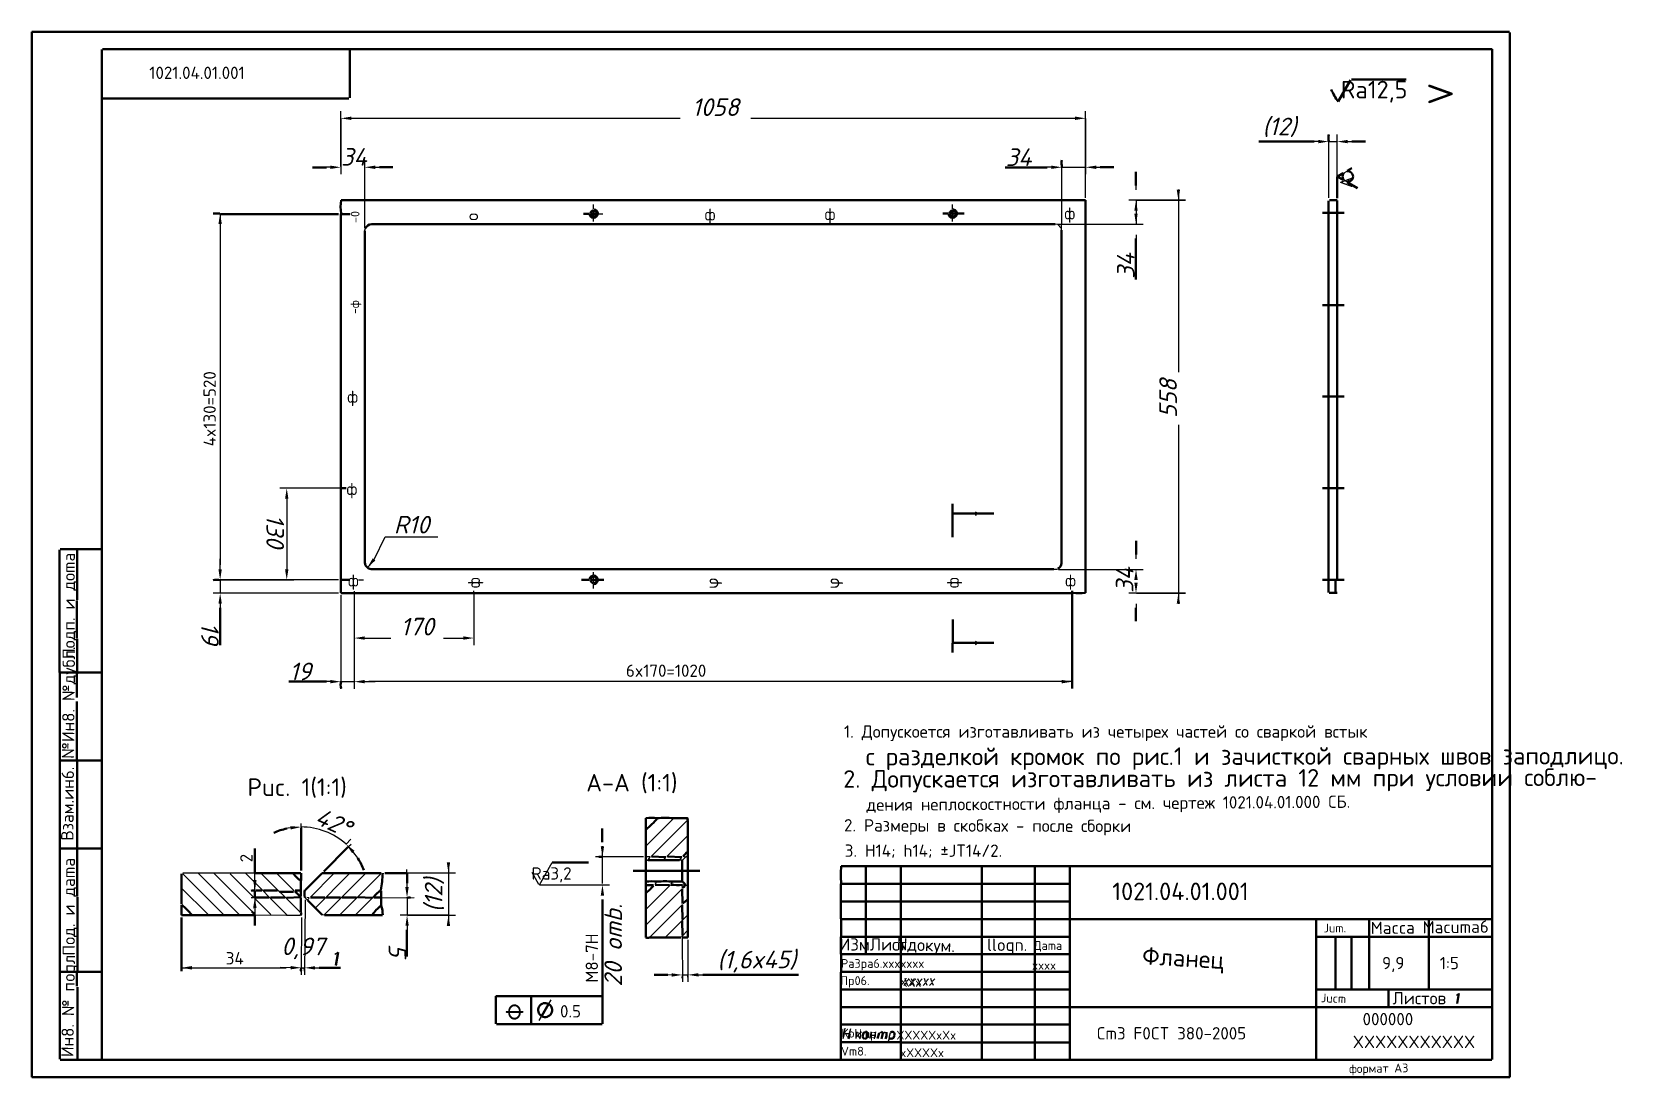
# Model space of a CAD drawing. Header units: millimetres. Extents: x 0 to 452, y 0 to 297.
import ezdxf

# ---------------------------------------------------------------- set-up
doc = ezdxf.new("R2010")
doc.units = ezdxf.units.MM
for name, color, linetype, lineweight in [('DIMS', 4, 'Continuous', 25), ('MAIN', 7, 'Continuous', 50), ('TEXT', 7, 'Continuous', 25), ('THIN', 3, 'Continuous', 25)]:
    doc.layers.add(name, color=color, linetype=linetype, lineweight=lineweight)
doc.styles.add('ESKD', font='isocpeur.ttf', dxfattribs={"oblique": 15})
doc.dimstyles.new('ESKD', dxfattribs={"dimtxt": 5, "dimasz": 3, "dimexe": 2, "dimexo": 0, "dimgap": 1, "dimtad": 1, "dimtxsty": 'ESKD', "dimcen": 2.5, "dimclrd": 256, "dimclre": 256, "dimclrt": 256, "dimadec": 0, "dimazin": 3, "dimtfac": 1, "dimtmove": 0, "dimatfit": 3, "dimlwd": 25, "dimlwe": 25})

# ---------------------------------------------------------------- blocks, each defined once
blk = doc.blocks.new('_CLOSEDFILLED')
at = {"color": 0, "linetype": 'BYBLOCK'}
blk.add_solid([(-1, 0.16), (0, 0), (-1, -0.16)], dxfattribs=at)
blk = doc.blocks.new('*D18')
at = {"lineweight": 25}
for p, q in [((97.29, 147.11), (100.46, 153.49)), ((100.46, 153.49), (115.46, 153.49))]:
    blk.add_line(p, q, dxfattribs=at)
at = {"layer": 'Defpoints'}
for p in [(95.38, 144.8), (96.68, 146.37)]:
    blk.add_point(p, dxfattribs=at)
at = {"layer": 'DIMS', "xscale": 3, "yscale": 3, "rotation": -129.58991757366135}
blk.add_blockref('_CLOSEDFILLED', (95.38, 144.8), dxfattribs=at)
at = {"layer": 'DIMS', "insert": (107.96, 156.99), "char_height": 5, "attachment_point": 5, "style": 'ESKD'}
blk.add_mtext('R10', dxfattribs=at)
blk = doc.blocks.new('*D19')
at = {"lineweight": 25}
for p, q in [((76.56, 71.11), (76.56, 69.11)), ((89.34, 66.2), (90.68, 67.68))]:
    blk.add_line(p, q, dxfattribs=at)
at = {"layer": 'Defpoints'}
for p in [(76.56, 71.11), (83.41, 69.85), (89.34, 66.2), (76.61, 52.14)]:
    blk.add_point(p, dxfattribs=at)
at = {"layer": 'DIMS', "lineweight": 25}
for start, end in [(99.2076, 108.2714), (47.8196, 90.1439), (29.6922, 38.7559)]:
    blk.add_arc((76.61, 52.14), 18.96, start, end, dxfattribs=at)
at = {"layer": 'DIMS', "xscale": 3, "yscale": 3}
for p, rotation in [((76.56, 71.11), 4.675790298591199), ((89.34, 66.2), 493.2877634675092)]:
    blk.add_blockref('_CLOSEDFILLED', p, dxfattribs=dict(at, rotation=rotation))
at = {"layer": 'DIMS', "insert": (85.71, 72.43), "char_height": 5, "attachment_point": 5, "rotation": 335.8409, "style": 'ESKD'}
blk.add_mtext('42°', dxfattribs=at)

msp = doc.modelspace()

# ---------------------------------------------------------------- hatches: boundary and pattern name
at = {"layer": 'THIN'}
h = msp.add_hatch(dxfattribs=at)
h.set_pattern_fill('ANSI31', scale=0.995276)
h.set_pattern_definition([(45, (-1.4323, 1.4323), (-2.234457, 2.234457), [])])
h.paths.add_polyline_path([(178.0296, 73.5368), (174.624, 70.1303), (174.624, 66.1277), (174.8794, 65.9148), (174.624, 65.6168), (174.624, 62.6787), (184.8409, 62.6787), (186.3734, 64.2542), (186.3734, 68.2994), (186.2031, 68.5974), (186.3734, 68.7677), (186.3734, 72.6852), (186.5437, 72.8555), (186.3734, 73.4942), (182.5421, 73.5368), (182.3292, 73.3665), (182.1164, 73.5368)])
h = msp.add_hatch(dxfattribs=at)
h.set_pattern_fill('ANSI31', scale=0.995276, angle=90)
h.set_pattern_definition([(135, (-0.991, -0.991), (-2.23446, -2.23446), [])])
h.paths.add_polyline_path([(76.4565, 55.5252), (74.0726, 57.9097), (65.5585, 57.9097), (65.2605, 57.7819), (63.4725, 57.9097), (63.43, 57.1858), (63.3448, 57.9097), (61.2589, 57.9097), (61.046, 58.1226), (60.6629, 58.1226), (60.5777, 57.9097), (56.491, 57.9097), (56.2781, 57.7394), (56.1078, 57.9097), (51.8508, 57.9097), (51.7657, 57.7819), (51.6379, 57.9097), (47.5086, 57.9097), (47.2958, 57.7394), (47.1255, 57.9097), (42.8684, 57.9097), (42.6556, 57.7394), (42.6556, 53.7368), (42.4427, 53.6516), (42.4427, 53.2684), (42.6556, 53.0555), (42.6556, 49.2232), (45.7207, 46.1574), (49.85, 46.1574), (50.0628, 46.3277), (50.2331, 46.1574), (54.4902, 46.1574), (54.5753, 46.2852), (54.703, 46.1574), (58.8324, 46.1574), (59.0452, 46.3277), (59.2155, 46.1574), (63.2171, 46.1574), (62.7488, 46.8813), (63.1745, 46.6684), (63.43, 46.8813), (63.4725, 46.3703), (63.6854, 46.1574), (67.8147, 46.1574), (68.0276, 46.3277), (68.1979, 46.1574), (76.4565, 46.1574), (76.4565, 46.5406), (76.2011, 46.7961), (76.4565, 47.009), (76.4565, 50.969), (72.54, 51.0542), (76.2437, 51.0968), (74.5834, 52.9277), (74.7537, 53.0981), (76.4565, 53.0981)])
h.paths.add_polyline_path([(62.4508, 53.0555), (65.2179, 53.0129), (63.4725, 52.9703), (63.4725, 51.0968), (67.2613, 51.0116), (63.5577, 50.969), (63.5151, 50.7561), (63.4725, 50.969), (63.3023, 50.969), (63.2597, 50.7561), (63.0894, 50.9265), (63.3448, 51.1394), (63.3448, 52.9703)])
h = msp.add_hatch(dxfattribs=at)
h.set_pattern_fill('ANSI31', scale=0.995276)
h.set_pattern_definition([(45, (-1.6405, 1.6405), (-2.23446, 2.23446), [])])
h.paths.add_polyline_path([(77.6911, 53.0129), (77.6911, 51.0542), (78.2019, 50.5432), (78.6276, 50.7987), (78.6276, 50.969), (78.287, 51.0968), (78.9256, 51.0968), (79.0959, 51.2671), (79.3513, 51.0968), (83.0124, 51.0542), (79.0959, 50.969), (78.5425, 50.4155), (78.5425, 50.2026), (80.373, 48.3716), (80.373, 47.9884), (80.7987, 47.9458), (82.5867, 46.1574), (83.1401, 46.3277), (83.4381, 46.1574), (87.4397, 46.1574), (87.5674, 46.2852), (91.9522, 46.1574), (92.1224, 46.3277), (92.3779, 46.1574), (96.4221, 46.1574), (99.3168, 49.0529), (99.1891, 50.969), (97.0606, 50.969), (96.9755, 51.1819), (99.3168, 53.5239), (99.7426, 57.9097), (95.0172, 57.9097), (94.8469, 57.7394), (94.6341, 57.9097), (90.5048, 57.9097), (90.3771, 57.7819), (90.2919, 57.9097), (86.0349, 57.9097), (85.8646, 57.7394), (85.6517, 57.9097), (82.5867, 57.9097)])
h = msp.add_hatch(dxfattribs=at)
h.set_pattern_fill('ANSI31', scale=0.995276)
h.set_pattern_definition([(45, (-1.3735, 1.3735), (-2.234457, 2.234457), [])])
h.paths.add_polyline_path([(177.987, 55.5252), (177.3059, 54.6735), (180.9244, 54.631), (177.0505, 54.5884), (174.624, 52.1613), (174.624, 48.0735), (174.7942, 47.8606), (174.624, 47.6477), (174.624, 43.56), (174.7942, 43.3471), (174.624, 43.1768), (174.624, 39.7277), (175.3477, 39.7277), (175.5179, 39.8981), (175.7734, 39.7277), (179.8176, 39.7277), (179.9878, 39.8981), (180.2858, 39.7277), (184.33, 39.7277), (184.7983, 40.1961), (184.9686, 39.7277), (186.3308, 39.7277), (186.3734, 41.1755), (186.5437, 41.3458), (186.5437, 41.729), (186.3734, 41.8142), (186.3734, 45.689), (186.5437, 45.8594), (186.5437, 46.2426), (186.3734, 46.3277), (186.3734, 50.2877), (185.0111, 49.0955), (184.7557, 49.1806), (184.8409, 53.0555), (184.926, 49.5213), (185.0963, 49.5213), (186.3734, 50.7987), (186.3308, 54.0774), (185.82, 54.3755), (184.9686, 53.5665), (184.7557, 53.6516), (184.7983, 54.5884), (181.4778, 54.5458), (181.3927, 54.7587), (181.9886, 55.5252)])

# ---------------------------------------------------------------- linework, layer by layer
at = {"layer": 'DIMS'}
for p, q in [((144.2852, 54.708), (147.9183, 61.0006)), ((144.1559, 54.7232), (142.1729, 58.158))]:
    msp.add_line(p, q, dxfattribs=at)
at = {"layer": 'MAIN'}
for p, q in [((419.9149, 296.9872), (0.0426, 296.9872)), ((0.0468, 0.0255), (0.0468, 297)), ((419.9872, 0.0511), (419.9872, 296.8297)), ((19.9272, 4.9819), (19.9272, 291.9755)), ((20.0932, 292.0606), (90.3345, 292.0606)), ((90.3771, 278.2645), (90.3771, 292.0181)), ((414.9682, 292.0479), (90.4196, 292.0479)), ((414.9957, 5.0671), (414.9957, 292.0351)), ((371.2773, 277.1796), (374.7868, 283.2583)), ((375.003, 283.4125), (390.5838, 283.4125)), ((20.3487, 278.0516), (90.1642, 278.0516)), ((348.6519, 265.8523), (364.4456, 265.8523)), ((378.9626, 265.831), (375.0877, 265.831)), ((83.7362, 258.4858), (79.8195, 258.4858)), ((98.8059, 258.5284), (102.6375, 258.5284)), ((288.5851, 258.4858), (276.5801, 258.4858)), ((303.6549, 258.5284), (307.4864, 258.5284)), ((373.8006, 257.5027), (375.1412, 258.2767)), ((313.7867, 253.3548), (313.7867, 257.1871)), ((370.9588, 249.7781), (370.9588, 255.7819)), ((371.0487, 255.9015), (372.6996, 256.8546)), ((372.6907, 254.906), (371.0576, 255.8489)), ((376.7168, 252.607), (373.7576, 254.3155)), ((87.9505, 249.1692), (94.5916, 249.1692)), ((94.6767, 249.1677), (292.6292, 249.1677)), ((299.4236, 249.1564), (292.7143, 249.1564)), ((299.4533, 242.4115), (299.4533, 249.131)), ((368.5323, 137.7058), (368.5323, 248.969)), ((370.9256, 249.1394), (368.7444, 249.1394)), ((370.9418, 245.3922), (370.9418, 249.0969)), ((51.5526, 245.371), (53.4687, 245.371)), ((53.639, 245.1811), (87.2271, 245.1811)), ((87.8228, 141.3677), (87.8228, 245.3071)), ((87.8656, 245.2048), (90.4198, 245.2048)), ((156.787, 245.2916), (158.4473, 245.2916)), ((158.8304, 245.2942), (160.4906, 245.2942)), ((159.6392, 244.5406), (159.6392, 246.2013)), ((258.9134, 245.421), (260.4459, 245.421)), ((260.829, 245.4235), (262.5318, 245.4235)), ((261.6805, 244.5406), (261.6805, 246.2013)), ((262.9148, 245.371), (264.9587, 245.371)), ((366.7867, 245.5607), (372.9168, 245.5607)), ((370.9588, 141.3677), (370.9588, 245.3071)), ((94.6341, 146.2219), (94.6341, 240.4529)), ((96.5498, 242.369), (290.8413, 242.369)), ((292.6718, 146.009), (292.6718, 240.6658)), ((299.4831, 144.3484), (299.4831, 242.3265)), ((313.7655, 226.6567), (313.7655, 238.2387)), ((366.7869, 219.3755), (372.9597, 219.3755)), ((366.7869, 193.3587), (372.9597, 193.3587)), ((89.3982, 167.3206), (87.8651, 167.3206)), ((366.7869, 167.3419), (372.9597, 167.3419)), ((261.6805, 153.4606), (261.6805, 162.871)), ((261.7231, 160.1458), (268.0235, 160.1458)), ((268.1511, 160.1671), (273.43, 160.1671)), ((7.9394, 114.9677), (7.9394, 149.7987)), ((12.9415, 149.9903), (8.1309, 149.9903)), ((12.9201, 135.6619), (12.9201, 149.9691)), ((12.9413, 149.9903), (19.8805, 149.9903)), ((313.808, 148.5212), (313.808, 152.3537)), ((87.8484, 137.5864), (87.8484, 141.2828)), ((87.8654, 141.3219), (90.4196, 141.3219)), ((96.8478, 144.3058), (290.4581, 144.3058)), ((156.191, 141.3219), (158.4472, 141.3219)), ((158.8303, 141.3219), (160.4906, 141.3219)), ((160.9163, 141.3219), (162.6191, 141.3219)), ((299.4703, 137.6206), (299.4703, 144.2633)), ((366.7869, 141.3219), (372.9597, 141.3219)), ((370.4778, 137.6206), (370.4778, 141.2826)), ((91.6118, 137.561), (87.8737, 137.561)), ((91.6967, 137.5248), (295.6517, 137.5248)), ((295.6943, 110.4542), (295.6943, 138.1742)), ((368.7018, 137.5781), (370.9341, 137.5781)), ((12.8196, 124.7611), (12.8196, 135.4489)), ((53.5323, 122.76), (53.5323, 133.4052)), ((313.7655, 129.5728), (313.7655, 133.4053)), ((261.7018, 123.3986), (261.7018, 130.0839)), ((12.9201, 115.0103), (12.9201, 124.5484)), ((261.6592, 120.6734), (261.6592, 123.3137)), ((261.723, 123.3774), (268.0236, 123.3774)), ((268.1511, 123.3774), (273.43, 123.3774)), ((7.9607, 114.9677), (19.8804, 114.9677)), ((7.9607, 5.1097), (7.9607, 114.9677)), ((12.8582, 107.8566), (12.8582, 114.925)), ((73.0508, 112.4342), (83.7361, 112.4342)), ((12.8355, 90.0152), (12.8355, 106.7495)), ((7.9607, 89.9729), (19.8804, 89.9729)), ((12.9281, 65.0206), (12.9281, 89.9303)), ((174.5431, 70.3858), (174.5431, 73.6134)), ((182.2436, 73.6219), (186.2887, 73.6219)), ((186.4281, 63.0194), (186.4281, 72.9832)), ((76.5629, 58.7187), (76.5629, 70.8542)), ((162.1295, 66.8089), (162.1295, 70.684)), ((174.5145, 65.9148), (174.5145, 70.3432)), ((8.0032, 64.9781), (19.8804, 64.9781)), ((12.9749, 51.3095), (12.9749, 64.9353)), ((63.3874, 58.08), (63.3874, 64.9781)), ((83.0226, 58.4956), (89.856, 65.329)), ((174.5175, 62.6786), (174.5175, 65.8724)), ((147.9323, 61.0053), (158.2344, 61.0053)), ((174.5145, 54.6735), (174.5145, 62.5935)), ((175.1774, 61.6994), (184.1172, 61.6994)), ((180.2433, 62.551), (176.1565, 62.7213)), ((184.7132, 62.551), (180.669, 62.7213)), ((184.8834, 55.6955), (184.8834, 61.6142)), ((186.4373, 58.676), (186.4373, 63.0195)), ((230.0507, 59.9408), (236.9471, 59.9408)), ((236.9897, 35.0013), (236.9897, 59.911)), ((237.0322, 59.9535), (414.9767, 59.9535)), ((246.9937, 4.9819), (246.9937, 59.911)), ((269.9818, 4.9819), (269.9818, 59.911)), ((285.0091, 4.9819), (285.0091, 59.911)), ((295.0132, 4.9819), (295.0132, 59.911)), ((42.5492, 53.4812), (42.5492, 57.782)), ((65.3459, 58.0161), (63.4297, 58.0161)), ((65.3882, 57.9991), (74.328, 57.9991)), ((76.5161, 57.9906), (74.3706, 57.9906)), ((76.5204, 53.0979), (76.5204, 55.7808)), ((76.5484, 55.8654), (76.5484, 57.986)), ((77.695, 53.1367), (82.5401, 57.9818)), ((82.5443, 57.9432), (85.7797, 57.9432)), ((85.822, 57.9991), (99.2743, 57.9991)), ((100.3811, 57.9991), (106.5964, 57.9991)), ((106.6815, 55.1839), (106.6815, 57.9955)), ((170.9203, 58.6335), (189.9068, 58.6335)), ((174.5175, 52.4166), (174.5175, 54.5886)), ((176.7107, 54.5884), (174.538, 54.5884)), ((181.2224, 54.5458), (177.1356, 54.7161)), ((182.2008, 55.6103), (184.8416, 55.6103)), ((186.4281, 54.2903), (186.4281, 58.591)), ((229.9709, 45.0077), (229.9709, 54.929)), ((230.0081, 54.9716), (294.9706, 54.9716)), ((12.9935, 40.4092), (12.9935, 51.1395)), ((42.5492, 49.2231), (42.5492, 53.3962)), ((63.3874, 51.1819), (63.3874, 52.8852)), ((63.515, 51.089), (67.4317, 51.089)), ((63.6851, 53.0768), (65.431, 53.0768)), ((65.8555, 53.0342), (69.9017, 53.0342)), ((67.8563, 51.0464), (71.9025, 51.0464)), ((70.3778, 52.721), (74.424, 52.721)), ((72.3698, 50.969), (76.4565, 51.1394)), ((74.8377, 53.0129), (76.5002, 53.0129)), ((76.4843, 46.8815), (76.4843, 51.0255)), ((76.5204, 51.352), (76.5204, 53.0132)), ((80.5434, 48.1588), (78.3721, 50.3302)), ((83.3114, 51.0464), (79.2226, 51.0464)), ((87.7813, 51.0464), (83.6925, 51.0464)), ((92.2937, 51.0464), (88.205, 51.0464)), ((96.8052, 50.969), (92.6759, 51.1394)), ((99.2319, 51.089), (97.1881, 51.089)), ((99.2956, 51.11), (99.2956, 52.9706)), ((99.2956, 48.8398), (99.2956, 51.0253)), ((162.156, 15.1587), (162.156, 50.5007)), ((174.5145, 43.4323), (174.5145, 52.3742)), ((184.9686, 49.351), (184.7983, 53.3961)), ((185.0111, 49.351), (186.3734, 50.5006)), ((186.4281, 41.5587), (186.4281, 50.5006)), ((186.4373, 50.5431), (186.4373, 54.2053)), ((230.0081, 49.9471), (294.9706, 49.9471)), ((42.5492, 30.1471), (42.5492, 45.4335)), ((42.5747, 46.0843), (42.5747, 48.8826)), ((45.4227, 46.0716), (42.5789, 46.0716)), ((45.5078, 46.0588), (58.9175, 46.0588)), ((63.3449, 46.0375), (59.0025, 46.0375)), ((63.4087, 43.0915), (63.4087, 45.9873)), ((82.521, 46.129), (80.5664, 48.097)), ((83.2252, 46.0588), (99.7, 46.0588)), ((184.9686, 44.8374), (184.7983, 48.9252)), ((106.639, 34.3198), (106.639, 41.8996)), ((174.5218, 39.7277), (174.5218, 43.3898)), ((184.9686, 40.3239), (184.7983, 44.4116)), ((186.4245, 39.6936), (186.4245, 41.5162)), ((229.9868, 39.9406), (229.9868, 44.9227)), ((230.0081, 44.953), (294.9706, 44.953)), ((364.999, 44.9439), (295.0557, 44.9439)), ((365.0203, 39.9406), (365.0203, 44.8801)), ((365.0416, 44.953), (397.012, 44.953)), ((380.0264, 24.9948), (380.0264, 44.9226)), ((397.012, 24.9948), (397.012, 44.88)), ((397.0545, 44.9439), (414.9767, 44.9439)), ((12.9965, 29.9769), (12.9965, 40.2389)), ((175.6031, 39.6852), (180.073, 39.6852)), ((184.4153, 39.6639), (180.1154, 39.6639)), ((184.9256, 39.6681), (186.4334, 39.6681)), ((229.9709, 34.9587), (229.9709, 39.9406)), ((230.0081, 39.9406), (294.9706, 39.9406)), ((365.0203, 24.9523), (365.0203, 39.9406)), ((365.0416, 39.9406), (414.9767, 39.9406)), ((370.4778, 24.9948), (370.4778, 39.8981)), ((375.0456, 24.9948), (375.0456, 39.8981)), ((86.4606, 31.7652), (87.0991, 35.5123)), ((229.9868, 29.9767), (229.9868, 34.9162)), ((230.0507, 34.9587), (294.9706, 34.9587)), ((7.9607, 29.9342), (19.8804, 29.9342)), ((12.8804, 25.8465), (12.8804, 29.8918)), ((81.7352, 31.118), (87.7376, 31.118)), ((180.7968, 29.0613), (176.8801, 29.0613)), ((190.673, 29.1039), (217.9181, 29.1039)), ((229.9709, 4.9819), (229.9709, 29.8916)), ((230.0081, 29.9342), (294.9706, 29.9342)), ((13.0563, 4.9822), (13.0563, 25.6339)), ((131.9088, 15.2012), (131.9088, 23.0107)), ((131.9343, 23.0234), (141.8447, 23.0234)), ((141.8873, 15.0735), (141.8873, 22.9935)), ((141.9299, 23.0361), (162.1083, 23.0361)), ((230.0081, 24.9523), (294.9706, 24.9523)), ((365.0203, 19.9702), (365.0203, 24.9098)), ((365.0841, 24.9523), (379.9838, 24.9523)), ((385.518, 24.931), (380.0688, 24.931)), ((385.5179, 19.9703), (385.5179, 24.8671)), ((385.5605, 24.931), (396.9694, 24.931)), ((397.0545, 24.9523), (414.9767, 24.9523)), ((405.0578, 20.9923), (405.4835, 23.76)), ((144.9356, 17.425), (146.8422, 20.7272)), ((230.0081, 19.9277), (414.9767, 19.9277)), ((365.0203, 4.9819), (365.0203, 19.8852)), ((132.0535, 15.0523), (141.8873, 15.0523)), ((162.0657, 15.0565), (141.8873, 15.0565)), ((230.0081, 14.9458), (294.9706, 14.9458)), ((230.0081, 9.9426), (243.4604, 9.9426)), ((232.1112, 10.9581), (232.5026, 12.4187)), ((240.3848, 10.9981), (240.7889, 12.5065)), ((241.4767, 10.9581), (241.8681, 12.4187)), ((246.9513, 9.9426), (243.4602, 9.9426)), ((247.0363, 9.9213), (294.9706, 9.9213)), ((8.0884, 4.9426), (414.9341, 4.9426)), ((0.0511, 0.0383), (419.9745, 0.0383))]:
    msp.add_line(p, q, dxfattribs=at)
for centre, radius, start, end in [((391.1911, 291.0251), 24.2933, 205.36369, 214.75927), ((373.2381, 266.905), 4.7351, 168.852374, 193.202569), ((297.3433, 259.5912), 4.7034, 168.390155, 193.419382), ((374.1019, 255.8996), 1.6232, 146.285792, 214.366886), ((373.965, 255.9054), 1.5025, 262.676058, 95.717493), ((101.801, 247.2162), 14.0187, 172.025963, 187.434416), ((159.6709, 245.3649), 1.1985, 182.799818, 268.493877), ((159.6549, 245.3858), 0.8689, 93.888122, 179.573803), ((159.6086, 245.3123), 0.8215, 180.36547, 269.157321), ((159.68, 245.3974), 0.8754, 359.670861, 87.144944), ((159.7723, 245.2589), 0.7648, 266.391953, 3.624062), ((159.6876, 245.3524), 1.1874, 271.758302, 357.812177), ((159.6954, 245.3838), 1.1721, 0.412337, 88.572307), ((261.7074, 245.3772), 1.2157, 183.290428, 266.739053), ((261.6705, 245.3711), 0.879, 92.133726, 178.631091), ((261.6491, 245.3448), 0.8558, 182.502423, 269.245122), ((261.7783, 245.2896), 0.7971, 266.010195, 1.258688), ((261.7517, 245.4211), 0.8252, 357.991788, 91.992289), ((261.7086, 245.3404), 1.1766, 270.699613, 358.362439), ((261.7221, 245.4019), 1.153, 359.521337, 89.951034), ((96.7787, 240.1564), 2.2208, 95.908221, 153.164905), ((96.6813, 146.3693), 2.0401, 184.117942, 231.234303), ((96.7238, 146.606), 2.2763, 235.652836, 273.083551), ((290.6456, 146.3377), 2.0511, 296.28246, 350.78624), ((52.5014, 136.8373), 4.5174, 76.432285, 101.519913), ((159.6838, 141.31), 1.2099, 94.130035, 177.229737), ((159.6708, 141.3307), 0.8886, 92.039693, 177.598823), ((159.6679, 141.3091), 0.8873, 184.491488, 265.355299), ((159.7123, 141.3882), 0.8281, 358.575686, 89.169055), ((159.7344, 141.2507), 0.8176, 269.296167, 2.172334), ((159.6972, 141.3008), 1.174, 271.331663, 359.112614), ((159.6391, 141.2907), 1.2389, 3.572325, 86.026751), ((297.5514, 157.1052), 19.5984, 264.702749, 275.58745), ((91.2401, 111.3634), 3.4544, 162.087389, 195.078237), ((176.1278, 57.0502), 16.6381, 84.311849, 95.450633), ((159.3036, 88.8527), 23.9815, 309.601204, 320.412603), ((180.0295, 44.3548), 29.335, 85.666463, 94.412832), ((186.0152, 73.3107), 0.471, 324.594561, 52.339958), ((75.3829, 55.5422), 15.3764, 100.848509, 115.351517), ((188.9358, 60.1131), 4.6398, 123.694373, 145.080338), ((76.7553, 52.1265), 18.8651, 20.872267, 32.280339), ((161.6081, 61.53), 1.1372, 60.981241, 111.531005), ((263.6594, 57.4253), 33.7231, 175.741315, 184.093097), ((82.0662, 63.5311), 9.5383, 215.939649, 233.953288), ((70.5825, 58.6474), 29.1638, 349.201847, 358.718024), ((176.0776, 40.5525), 15.1273, 83.714082, 95.818673), ((166.9789, 62.2243), 12.4257, 307.781769, 321.569814), ((179.9869, 26.3432), 29.335, 85.666463, 94.412832), ((183.302, 69.7314), 15.1273, 263.714082, 275.818673), ((183.7456, 53.7557), 2.1709, 25.244484, 59.048083), ((184.2294, 55.2664), 1.6483, 298.421867, 335.754913), ((62.8093, 52.0797), 1.012, 54.332193, 114.446289), ((81.1364, 57.6869), 7.9013, 217.079202, 233.54417), ((82.3534, 52.0375), 4.8211, 166.688781, 191.150076), ((105.7758, 44.5547), 10.8447, 127.493712, 142.520186), ((107.2165, 50.0062), 1.0728, 66.16413, 123.344028), ((30.1299, 33.634), 19.7879, 39.140909, 50.677635), ((63.6376, 47.6358), 1.1664, 208.050857, 253.576321), ((76.0477, 46.4387), 0.5297, 304.499117, 38.377426), ((106.1232, 39.4841), 11.5106, 126.330414, 144.810093), ((90.0255, 45.9246), 9.7487, 1.121682, 17.181274), ((175.0506, 41.3957), 1.7758, 251.880022, 286.599404), ((77.815, 30.5661), 1.2938, 153.936474, 198.800288), ((145.9028, 19.0933), 1.9861, 60.822116, 240.006421), ((145.9057, 19.0877), 1.9871, 241.520951, 59.288459), ((237.2574, 11.7881), 1.1463, 106.969807, 232.388567), ((236.5694, 11.9402), 1.019, 272.129889, 1.347884), ((236.9084, 12.2287), 0.7338, 339.891685, 90.31056), ((241.3984, 12.5576), 0.392, 354.468209, 81.017927), ((239.0069, 12.3935), 3.9136, 338.528512, 5.611052), ((244.2614, 11.8048), 0.8461, 228.005755, 7.442024), ((244.5434, 12.2778), 0.6445, 330.181483, 142.172072)]:
    msp.add_arc(centre, radius, start, end, dxfattribs=at)
at = {"layer": 'THIN'}
for p, q in [((372.7454, 256.8488), (373.7699, 257.4402)), ((373.7234, 254.3724), (372.7493, 254.9347)), ((159.6392, 243.1355), (159.6817, 244.1148)), ((159.6605, 246.5842), (159.6605, 247.9049)), ((160.9163, 245.2967), (162.3212, 245.2967)), ((261.6805, 246.5845), (261.6805, 247.9045)), ((261.6805, 243.1355), (261.6805, 244.1148)), ((94.6341, 240.4529), (94.7192, 241.1342)), ((291.5224, 242.2839), (290.8413, 242.369)), ((292.5549, 241.2299), (291.5542, 242.2307)), ((291.6058, 242.3265), (292.631, 242.3265)), ((292.6718, 240.6658), (292.5867, 241.1768)), ((292.6292, 241.2177), (292.6292, 242.3281)), ((268.0661, 160.1884), (268.4492, 160.6568)), ((268.4918, 159.6348), (268.1087, 160.1032)), ((95.4636, 144.795), (96.3162, 145.6476)), ((92.8887, 141.3219), (94.3361, 141.3219)), ((159.6392, 142.56), (159.6392, 143.5394)), ((159.6392, 141.3677), (159.6817, 142.1768)), ((159.6392, 140.4735), (159.6392, 141.2826)), ((159.6392, 138.8129), (159.6392, 140.0903)), ((290.4543, 144.3697), (291.5262, 144.3697)), ((125.6467, 137.5781), (125.6467, 138.1742)), ((268.0661, 123.4413), (268.4492, 123.8671)), ((268.4918, 122.8452), (268.1087, 123.3135)), ((76.6268, 71.1523), (76.5417, 72.1316)), ((90.1642, 65.6168), (90.7602, 66.2555)), ((106.639, 58.08), (106.639, 59.0594)), ((175.7323, 62.5935), (174.5373, 62.5935)), ((174.5388, 61.6568), (175.1348, 61.6994)), ((175.1774, 61.7419), (175.7308, 62.5084)), ((179.6473, 61.7419), (180.2433, 62.5084)), ((184.1597, 61.7419), (184.7132, 62.5084)), ((184.8409, 61.6568), (184.1597, 61.6994)), ((184.9041, 61.6776), (185.7567, 62.5302)), ((185.7348, 62.551), (185.1389, 62.7213)), ((185.7348, 62.551), (186.416, 63.0194)), ((118.4735, 58.0374), (119.4101, 58.08)), ((177.1824, 54.7281), (177.6848, 55.5983)), ((181.6481, 54.7587), (182.2015, 55.5677)), ((184.9686, 53.8219), (184.8834, 54.5884)), ((184.926, 54.6523), (185.6497, 54.6523)), ((186.416, 54.2477), (185.7774, 54.5884)), ((62.3657, 51.0677), (62.9191, 51.1102)), ((63.728, 50.4581), (63.4725, 51.0251)), ((78.3233, 50.3665), (77.5867, 51.1166)), ((78.8405, 50.969), (78.1593, 51.0677)), ((78.3722, 50.4155), (78.8405, 50.9265)), ((83.1826, 46.0588), (82.5015, 46.1099)), ((118.4735, 46.0162), (119.4101, 46.0588)), ((184.7132, 39.7703), (184.9686, 40.2813)), ((86.1443, 34.9881), (87.0748, 35.5254)), ((77.5633, 30.1045), (77.4782, 31.0839)), ((184.8834, 28.1458), (184.9676, 29.0718)), ((186.5011, 28.1458), (186.3746, 29.074)), ((248.5082, 27.1035), (248.2463, 28.0811)), ((248.5665, 27.1643), (249.38, 27.9777)), ((250.3994, 27.1239), (250.0162, 27.9755)), ((250.3971, 27.1643), (251.2105, 27.9777)), ((252.2299, 27.1239), (251.8467, 27.9755)), ((252.2392, 27.1546), (253.0294, 27.9448)), ((253.9572, 27.1035), (253.6953, 28.0811)), ((254.0697, 27.1546), (254.86, 27.9448)), ((255.7878, 27.1035), (255.5258, 28.0811)), ((255.8461, 27.1643), (256.6595, 27.9777)), ((247.8118, 26.09), (248.6021, 26.8803)), ((248.9945, 26.0168), (248.5688, 26.911)), ((249.6424, 26.09), (250.4326, 26.8803)), ((250.8251, 26.0168), (250.3994, 26.911)), ((251.4613, 26.0997), (252.2747, 26.9132)), ((252.7, 26.0396), (252.1855, 26.9307)), ((253.2918, 26.0997), (254.1053, 26.9132)), ((254.4435, 26.0594), (254.0604, 26.9535)), ((255.0797, 26.0996), (255.8508, 26.8707)), ((256.2741, 26.0594), (255.8909, 26.911)), ((404.8875, 23.3342), (405.4835, 23.76)), ((146.9171, 20.8607), (147.5852, 22.018)), ((144.1834, 16.097), (144.8699, 17.2862)), ((230.9021, 12.5187), (231.1149, 13.9239)), ((232.3829, 12.5305), (232.7417, 13.8695)), ((230.5416, 10.9997), (230.9221, 12.4197)), ((230.9447, 12.4761), (232.3921, 12.4761)), ((234.2652, 10.9858), (234.3929, 11.6245)), ((234.3929, 11.7097), (234.5631, 12.9019)), ((234.4354, 11.6671), (234.9037, 12.0077)), ((234.8819, 12.0286), (235.777, 12.9237)), ((235.5067, 10.9472), (234.8967, 12.0038)), ((238.2668, 10.9858), (238.4371, 11.88)), ((238.4371, 11.9652), (238.5648, 12.9019)), ((238.4796, 11.9226), (239.629, 11.9226)), ((239.5013, 10.9432), (239.6716, 11.88)), ((239.6483, 11.9708), (239.9077, 12.9389)), ((240.7784, 12.5187), (241.4596, 12.9445)), ((241.8427, 12.4761), (242.5238, 12.9275)), ((243.4101, 9.9751), (243.7235, 11.1449)), ((243.6533, 11.2552), (244.0337, 12.6752))]:
    msp.add_line(p, q, dxfattribs=at)

# ---------------------------------------------------------------- texts
at = {"layer": 'TEXT', "style": 'ESKD'}
for s, height, p in [('1021.04.01.001', 3.5, (33.4317, 283.6048)), ('Ra12,5', 5, (372.0032, 278.0808)), ('ф', 3.5, (191.2188, 243.3972)), ('ф', 3.5, (225.2889, 243.5033)), ('ф', 3.5, (293.429, 243.7154)), ('ф', 3.5, (89.6473, 191.6259)), ('ф', 3.5, (89.4344, 165.422)), ('ф', 3.5, (89.8603, 139.4302)), ('ф', 3.5, (293.642, 139.4302)), ('6x170=1020', 3.5, (168.8603, 113.7568)), ('1. Допускоется изготавливать из четырех частей со сваркой встык', 3.5, (230.8253, 96.4643)), ('A-A (1:1)', 5, (157.5746, 81.1802)), ('Puc. 1(1:1)', 5, (61.3266, 79.9071)), ('3. H14; h14; %%pJT14/2.', 3.5, (231.0382, 62.622)), ('Ra3,2', 3.5, (142.0301, 56.1506)), ('1021.04.01.001', 5, (307.0571, 50.3083)), ('Jum.', 2.5, (367.1056, 41.1617)), ('И3мЛист', 3.5, (229.5476, 35.9937)), ('llogn.', 3.5, (271.4964, 35.8877)), ('Даmа', 2.5, (284.6986, 36.1755)), ('34', 3.5, (55.1514, 32.0685)), ('Pa3pa6.xxxxxxx', 2.5, (229.9735, 31.0832)), ('xxxx', 2.5, (284.2727, 30.5528)), ('9,9', 3.5, (383.7148, 30.6893)), ('1:5', 3.5, (400.111, 30.6893)), ('Пp06.', 2.5, (229.7606, 26.2031)), ('XXx', 2.5, (246.5827, 25.6727)), ('Листов', 3.5, (386.6959, 20.717)), ('0.5', 3.5, (150.1218, 17.0039)), ('000000', 3.5, (378.1784, 14.776)), ('Cm3 F0CT 380-2005', 3.5, (302.5854, 10.7446)), ('XXXXXxXx', 2.5, (245.7309, 10.7142)), ('XXXXXXXXXXX', 3.5, (375.4102, 8.3046)), ('Vm8.', 2.5, (229.9735, 6.1524)), ('xXXXXx', 2.5, (246.7956, 5.728))]:
    msp.add_text(s, height=height, dxfattribs=at).set_placement(p)
for s, height, rotation, p in [('V', 7, 90, (403.824, 276.2102)), ('A', 3.5, 90, (375.2438, 252.6585)), ('-0', 2.5, 90, (93.1332, 242.6862)), ('о', 3.5, 90, (126.8515, 243.3227)), ('-ф', 2.5, 90, (93.0267, 216.8006)), ('4x130=520', 3.5, 90, (52.3232, 179.2452)), ('Подп. и доma', 3.5, 90, (12.2909, 118.7746)), ('ф', 3.5, 90, (127.3839, 138.9315)), ('φ', 3.5, 90, (195.0982, 138.7193)), ('φ', 3.5, 90, (229.4877, 138.7193)), ('ф', 3.5, 90, (263.4513, 138.9315)), ('Взам.ин6. №Ин8. №дубл.', 3.5, 89.486611, (11.865, 67.2155)), ('с разделкой кромок по рис.1 и зачисткой сварных швов заподлицо.', 5, 0.071542, (237.0005, 88.6064)), ('2. Допускается изготавливать из листа 12 мм при условии соблю-', 5, 0.139592, (230.6123, 82.241)), ('дения неплоскостности фланца - см. чертеж 1021.04.01.000 СБ.', 3.5, 0.367381, (237.2134, 75.6709)), ('2. Размеры в скобках - после сборки', 3.5, -0.127719, (230.8253, 69.8361)), ('Под. и даmа', 3.5, 90, (12.2909, 34.5402)), ('2', 3.5, 90, (62.7572, 61.0623)), ('Macca Macuma6', 3.5, 0.713596, (380.5207, 40.6617)), ('M8-7H', 3.5, 90, (160.9216, 26.9018)), ('Nдокум.', 3.5, -1.860997, (245.7747, 36.101)), ('Фланец', 5, -3.146697, (315.4524, 32.0641)), ('Ин8. № пogл', 3.5, 89.0087, (11.865, 5.684)), ('Jucm', 2.5, -2.113504, (366.3121, 21.324)), ('Ф', 5, 90, (139.739, 16.0807)), ('.KоHmp.', 2.5, -1.297291, (229.3347, 11.3507)), ('формат A3', 2.5, 0.858442, (374.3455, 1.1662))]:
    msp.add_text(s, height=height, rotation=rotation, dxfattribs=at).set_placement(p)

# ---------------------------------------------------------------- dimensions: what is measured, and where the dimension line sits
at = {"layer": 'DIMS'}
for base, p1, p2, angle, location, text, override in [((87.8441, 272.4252), (87.8447, 258.72), (299.4824, 249.8206), 0.002374, (194.3064, 275.5946), '1058', {"dimlfac": 5, "dimtix": 0, "dimtofl": 1, "dimtmove": 2}), ((87.8442, 258.5166), (87.84, 272.3884), (94.6405, 241.3471), 0.017471, (91.5638, 261.4848), '34', {"dimlfac": 5, "dimtix": 0, "dimtofl": 1, "dimtmove": 2}), ((292.6932, 258.5166), (292.6981, 242.4116), (299.48, 272.3884), 0.017471, (280.4398, 261.3788), '34', {"dimlfac": 5, "dimtix": 0, "dimtofl": 1, "dimtmove": 2}), ((368.5681, 265.8142), (368.5648, 249.8206), (370.9436, 255.9096), 359.988014, (354.5423, 269.8658), '(12)', {"dimlfac": 1, "dimtix": 0, "dimtofl": 1, "dimtmove": 2}), ((313.7968, 249.1488), (327.835, 249.1488), (292.7144, 242.3596), 90, (310.89, 230.486), '34', {"dimlfac": 5, "dimtix": 0, "dimtofl": 1, "dimtmove": 2}), ((325.8411, 249.1751), (313.9996, 249.1751), (313.957, 137.4998), 90, (322.921, 192.8245), '558', {"dimlfac": 5, "dimtix": 0, "dimtofl": 1, "dimtmove": 2}), ((72.4783, 167.3325), (87.7803, 167.3331), (53.809, 141.2912), 270.002519, (69.2053, 155.163), '130', {"dimlfac": 5, "dimtix": 0, "dimtofl": 1, "dimtmove": 2}), ((313.7973, 144.2952), (291.7353, 144.297), (327.835, 137.5249), 89.995382, (310.5706, 141.2654), '34', {"dimlfac": 5, "dimtix": 0, "dimtofl": 1, "dimtmove": 2}), ((53.5571, 141.2894), (87.2268, 141.3158), (87.2268, 137.555), 270.044849, (50.6797, 126.0947), '19', {"dimlfac": 5, "dimtix": 0, "dimtofl": 1, "dimtmove": 2}), ((87.856, 112.3906), (87.8496, 136.9394), (91.6378, 124.7187), 0.014963, (76.3387, 115.2946), '19', {"dimlfac": 5, "dimtix": 0, "dimtofl": 1, "dimtmove": 2}), ((91.6609, 124.7732), (91.659, 138.1316), (125.6594, 137.4929), 0.008172, (109.5571, 128.0252), '170', {"dimlfac": 5, "dimtix": 0, "dimtofl": 1, "dimtmove": 2}), ((162.1864, 62.6281), (173.8577, 62.6281), (144.2712, 54.639), 90, (165.2404, 37.5106), '20 omb.', {"dimlfac": 2.5, "dimtix": 0, "dimtofl": 1, "dimtmove": 2}), ((118.4346, 58.048), (106.6813, 58.048), (106.8518, 46.0056), 90, (114.4546, 51.7265), '(12)', {"dimlfac": 1, "dimtix": 0, "dimtofl": 1, "dimtmove": 2}), ((106.6614, 51.0371), (99.317, 51.0178), (118.3884, 46.055), 270.150467, (103.9142, 36.1315), '5', {"dimlfac": 1, "dimtix": 0, "dimtofl": 1, "dimtmove": 2}), ((184.8818, 29.0796), (184.8241, 39.5997), (186.4252, 39.0464), 0.314474, (206.018, 32.8637), '(1,6x45)', {"dimlfac": 1, "dimtix": 0, "dimtofl": 1, "dimtmove": 2})]:
    msp.add_linear_dim(base=base, p1=p1, p2=p2, angle=angle, location=location, text=text, dimstyle='ESKD', override=override, dxfattribs=at).render()
dim = msp.add_radius_dim(center=(96.6813, 146.3693), mpoint=(95.3812, 144.7972), text='R10', dimstyle='ESKD', override={"dimtih": 1, "dimtoh": 1}, dxfattribs=at)
dim.commit()
dim.dimension.update_dxf_attribs({"geometry": '*D18', "text_midpoint": (100.46, 153.4875), "dimtype": 164})
dim = msp.add_angular_dim_3p(base=(83.4086, 69.8475), center=(76.6068, 52.1449), p1=(89.3407, 66.1981), p2=(76.5591, 71.1092), dimstyle='ESKD', dxfattribs=at)
dim.commit()
dim.dimension.update_dxf_attribs({"geometry": '*D19', "text_midpoint": (85.708, 72.4348), "dimtype": 165})
msp.add_linear_dim(base=(76.5802, 31.1075), p1=(76.6731, 45.3903), p2=(77.6757, 50.4148), angle=359.627568, dimstyle='ESKD', override={"dimlfac": 1, "dimtix": 0, "dimtofl": 1}, dxfattribs=at).render()

# ---------------------------------------------------------------- leaders
for points in [[(53.5563, 245.3628), (53.5314, 145.5406)], [(295.7049, 112.3916), (95.8261, 112.4138)], [(63.444, 53.025), (63.3874, 57.9948), (60.8756, 58.0161), (42.911, 57.9991)], [(63.4087, 51.0422), (63.43, 46.1148), (72.4123, 46.0723), (76.3289, 46.051)], [(42.5372, 31.1005), (72.2847, 31.076)]]:
    msp.add_leader(points, dimstyle='ESKD', dxfattribs=at)

doc.saveas('drawing.dxf')
